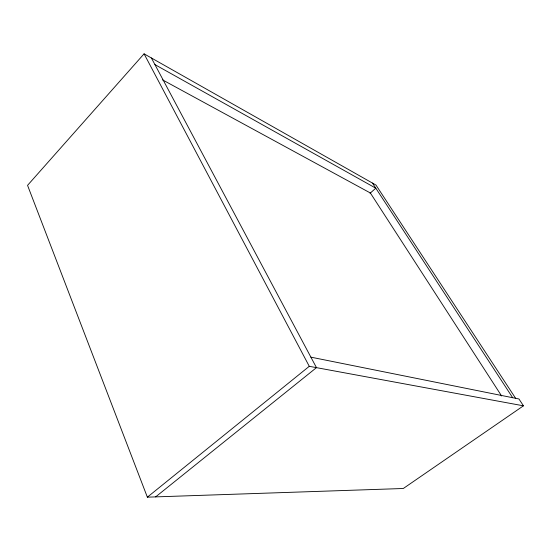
<?xml version="1.0" encoding="UTF-8"?>
<svg xmlns="http://www.w3.org/2000/svg" width="551" height="551" viewBox="0 0 551 551"><rect width="100%" height="100%" fill="white"/><g stroke="black" fill="none" stroke-linecap="round" stroke-linejoin="round"><path stroke-width="0.83" d="M515.619 398.304L375.975 185.06L144.073 53.833L27.55 185.35L147.365 497.167L403.304 488.496L523.45 405.818L518.952 398.972L310.888 357.158M370.038 193.291L375.803 188.187L154.921 64.591M147.365 497.167L309.276 366.319L523.45 405.818M155.644 496.885L316.474 367.641L151.394 57.972M162.552 79.888L370.375 192.995L501.61 395.976M372.469 183.077L512.657 397.705M144.073 53.833L309.276 366.319"/></g></svg>
